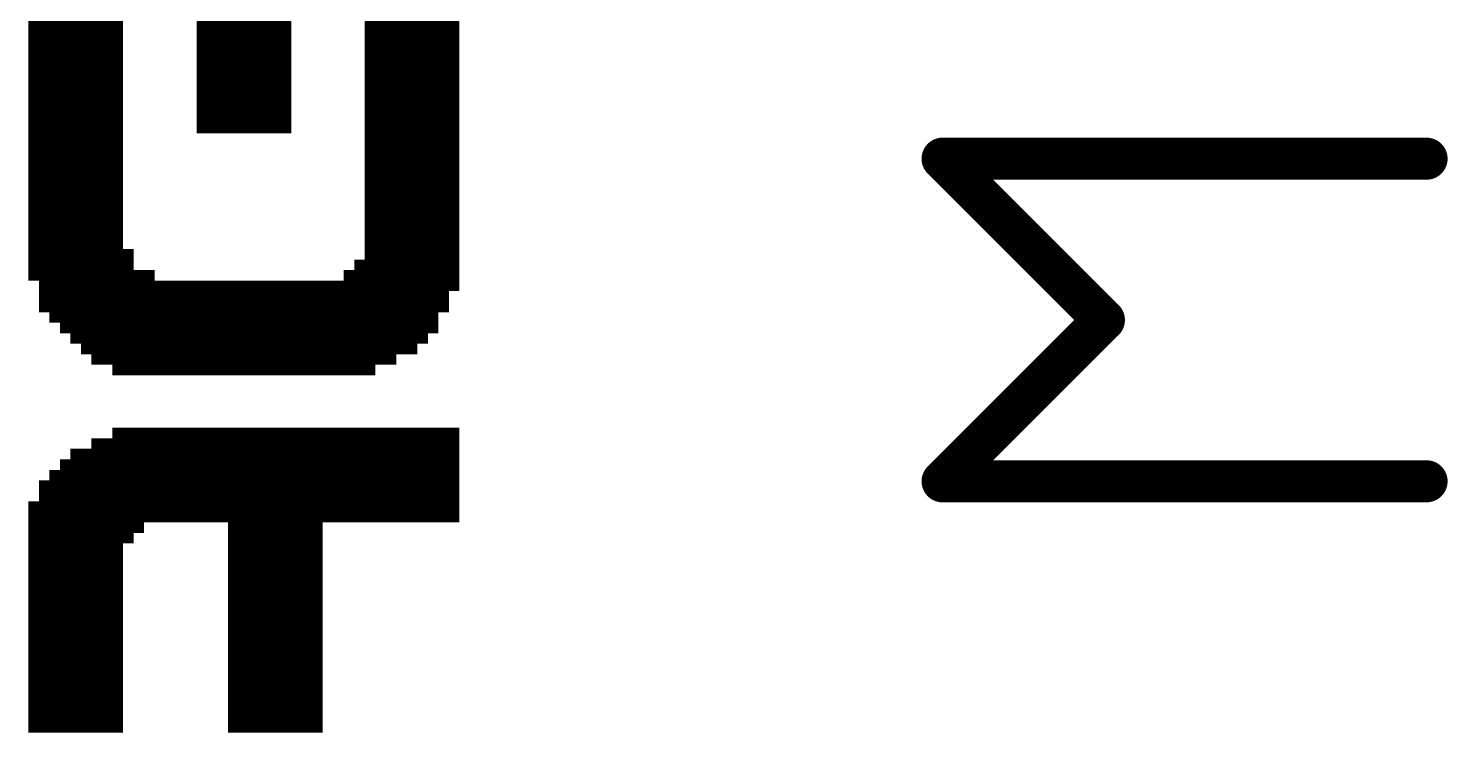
# Model space of a CAD drawing. Extents: x -15 to 107, y -79 to 1.
# Drawn here: x -11.43 to -8.001, y -23.571 to -21.869 of the extents above; entities that cross this region are included whole.
import ezdxf

# ---------------------------------------------------------------- set-up
doc = ezdxf.new("R2010")
doc.units = 0
doc.layers.add('21', color=253, linetype='CONTINUOUS')
doc.layers.add('51', color=253, linetype='CONTINUOUS')

# ---------------------------------------------------------------- blocks, each defined once
blk = doc.blocks.new('RECT')
blk.add_solid([(-0.5, -0.5), (0.5, -0.5), (-0.5, 0.5), (0.5, 0.5)])

msp = doc.modelspace()

# ---------------------------------------------------------------- linework, layer by layer
at = {"layer": '51', "const_width": 0.1016}
for points in [[(-8.8314, -22.5741), (-9.2212, -22.1843)], [(-9.2212, -22.1843), (-8.0518, -22.1843)], [(-9.2212, -22.9639), (-8.8314, -22.5741)], [(-8.0518, -22.9639), (-9.2212, -22.9639)]]:
    msp.add_lwpolyline(points, dxfattribs=at)
at = {"layer": '51', "const_width": 0.0508}
for points in [[(-9.2032, -22.1664, 1), (-9.2392, -22.2023)], [(-9.2212, -22.1589, 1), (-9.2212, -22.2097)], [(-8.0518, -22.2097, 1), (-8.0518, -22.1589)], [(-8.8134, -22.5921, 1), (-8.8494, -22.5562)], [(-8.8494, -22.5921, 1), (-8.8134, -22.5562)], [(-9.2212, -22.9385, 1), (-9.2212, -22.9893)], [(-9.2392, -22.946, 1), (-9.2032, -22.9819)], [(-8.0518, -22.9893, 1), (-8.0518, -22.9385)]]:
    msp.add_lwpolyline(points, format="xyb", dxfattribs=at)

# ---------------------------------------------------------------- block references
at = {"layer": '21', "xscale": 0.0254, "yscale": 0.0254, "rotation": 90}
for p in [(-11.4173, -21.8567), (-11.4173, -21.8821), (-11.3919, -21.8567), (-11.3919, -21.8821), (-11.3665, -21.8567), (-11.3665, -21.8821), (-11.3411, -21.8567), (-11.3411, -21.8821), (-11.3157, -21.8567), (-11.3157, -21.8821), (-11.2903, -21.8567), (-11.2903, -21.8821), (-11.2649, -21.8567), (-11.2649, -21.8821), (-11.2395, -21.8567), (-11.2395, -21.8821), (-11.2141, -21.8567), (-11.2141, -21.8821), (-11.0109, -21.8567), (-11.0109, -21.8821), (-10.9855, -21.8567), (-10.9855, -21.8821), (-10.9601, -21.8567), (-10.9601, -21.8821), (-10.9347, -21.8567), (-10.9347, -21.8821), (-10.9093, -21.8567), (-10.9093, -21.8821), (-10.8839, -21.8567), (-10.8839, -21.8821), (-10.8585, -21.8567), (-10.8585, -21.8821), (-10.8331, -21.8567), (-10.8331, -21.8821), (-10.8077, -21.8567), (-10.8077, -21.8821), (-10.6045, -21.8567), (-10.6045, -21.8821), (-10.5791, -21.8567), (-10.5791, -21.8821), (-10.5537, -21.8567), (-10.5537, -21.8821), (-10.5283, -21.8567), (-10.5283, -21.8821), (-10.5029, -21.8567), (-10.5029, -21.8821), (-10.4775, -21.8567), (-10.4775, -21.8821), (-10.4521, -21.8567), (-10.4521, -21.8821), (-10.4267, -21.8567), (-10.4267, -21.8821), (-10.4013, -21.8567), (-10.4013, -21.8821), (-11.4173, -21.9075), (-11.3919, -21.9075), (-11.3665, -21.9075), (-11.3411, -21.9075), (-11.3157, -21.9075), (-11.2903, -21.9075), (-11.2649, -21.9075), (-11.2395, -21.9075), (-11.2141, -21.9075), (-11.0109, -21.9075), (-10.9855, -21.9075), (-10.9601, -21.9075), (-10.9347, -21.9075), (-10.9093, -21.9075), (-10.8839, -21.9075), (-10.8585, -21.9075), (-10.8331, -21.9075), (-10.8077, -21.9075), (-10.6045, -21.9075), (-10.5791, -21.9075), (-10.5537, -21.9075), (-10.5283, -21.9075), (-10.5029, -21.9075), (-10.4775, -21.9075), (-10.4521, -21.9075), (-10.4267, -21.9075), (-10.4013, -21.9075), (-11.4173, -21.9329), (-11.4173, -21.9583), (-11.3919, -21.9329), (-11.3919, -21.9583), (-11.3665, -21.9329), (-11.3665, -21.9583), (-11.3411, -21.9329), (-11.3411, -21.9583), (-11.3157, -21.9329), (-11.3157, -21.9583), (-11.2903, -21.9329), (-11.2903, -21.9583), (-11.2649, -21.9329), (-11.2649, -21.9583), (-11.2395, -21.9329), (-11.2395, -21.9583), (-11.2141, -21.9329), (-11.2141, -21.9583), (-11.0109, -21.9329), (-11.0109, -21.9583), (-10.9855, -21.9329), (-10.9855, -21.9583), (-10.9601, -21.9329), (-10.9601, -21.9583), (-10.9347, -21.9329), (-10.9347, -21.9583), (-10.9093, -21.9329), (-10.9093, -21.9583), (-10.8839, -21.9329), (-10.8839, -21.9583), (-10.8585, -21.9329), (-10.8585, -21.9583), (-10.8331, -21.9329), (-10.8331, -21.9583), (-10.8077, -21.9329), (-10.8077, -21.9583), (-10.6045, -21.9329), (-10.6045, -21.9583), (-10.5791, -21.9329), (-10.5791, -21.9583), (-10.5537, -21.9329), (-10.5537, -21.9583), (-10.5283, -21.9329), (-10.5283, -21.9583), (-10.5029, -21.9329), (-10.5029, -21.9583), (-10.4775, -21.9329), (-10.4775, -21.9583), (-10.4521, -21.9329), (-10.4521, -21.9583), (-10.4267, -21.9329), (-10.4267, -21.9583), (-10.4013, -21.9329), (-10.4013, -21.9583), (-11.4173, -21.9837), (-11.3919, -21.9837), (-11.3665, -21.9837), (-11.3411, -21.9837), (-11.3157, -21.9837), (-11.2903, -21.9837), (-11.2649, -21.9837), (-11.2395, -21.9837), (-11.2141, -21.9837), (-11.0109, -21.9837), (-10.9855, -21.9837), (-10.9601, -21.9837), (-10.9347, -21.9837), (-10.9093, -21.9837), (-10.8839, -21.9837), (-10.8585, -21.9837), (-10.8331, -21.9837), (-10.8077, -21.9837), (-10.6045, -21.9837), (-10.5791, -21.9837), (-10.5537, -21.9837), (-10.5283, -21.9837), (-10.5029, -21.9837), (-10.4775, -21.9837), (-10.4521, -21.9837), (-10.4267, -21.9837), (-10.4013, -21.9837), (-11.4173, -22.0091), (-11.3919, -22.0091), (-11.3665, -22.0091), (-11.3411, -22.0091), (-11.3157, -22.0091), (-11.2903, -22.0091), (-11.2649, -22.0091), (-11.2395, -22.0091), (-11.2141, -22.0091), (-11.0109, -22.0091), (-10.9855, -22.0091), (-10.9601, -22.0091), (-10.9347, -22.0091), (-10.9093, -22.0091), (-10.8839, -22.0091), (-10.8585, -22.0091), (-10.8331, -22.0091), (-10.8077, -22.0091), (-10.6045, -22.0091), (-10.5791, -22.0091), (-10.5537, -22.0091), (-10.5283, -22.0091), (-10.5029, -22.0091), (-10.4775, -22.0091), (-10.4521, -22.0091), (-10.4267, -22.0091), (-10.4013, -22.0091), (-11.4173, -22.0345), (-11.4173, -22.0599), (-11.3919, -22.0345), (-11.3919, -22.0599), (-11.3665, -22.0345), (-11.3665, -22.0599), (-11.3411, -22.0345), (-11.3411, -22.0599), (-11.3157, -22.0345), (-11.3157, -22.0599), (-11.2903, -22.0345), (-11.2903, -22.0599), (-11.2649, -22.0345), (-11.2649, -22.0599), (-11.2395, -22.0345), (-11.2395, -22.0599), (-11.2141, -22.0345), (-11.2141, -22.0599), (-11.0109, -22.0345), (-11.0109, -22.0599), (-10.9855, -22.0345), (-10.9855, -22.0599), (-10.9601, -22.0345), (-10.9601, -22.0599), (-10.9347, -22.0345), (-10.9347, -22.0599), (-10.9093, -22.0345), (-10.9093, -22.0599), (-10.8839, -22.0345), (-10.8839, -22.0599), (-10.8585, -22.0345), (-10.8585, -22.0599), (-10.8331, -22.0345), (-10.8331, -22.0599), (-10.8077, -22.0345), (-10.8077, -22.0599), (-10.6045, -22.0345), (-10.6045, -22.0599), (-10.5791, -22.0345), (-10.5791, -22.0599), (-10.5537, -22.0345), (-10.5537, -22.0599), (-10.5283, -22.0345), (-10.5283, -22.0599), (-10.5029, -22.0345), (-10.5029, -22.0599), (-10.4775, -22.0345), (-10.4775, -22.0599), (-10.4521, -22.0345), (-10.4521, -22.0599), (-10.4267, -22.0345), (-10.4267, -22.0599), (-10.4013, -22.0345), (-10.4013, -22.0599), (-11.4173, -22.0853), (-11.3919, -22.0853), (-11.3665, -22.0853), (-11.3411, -22.0853), (-11.3157, -22.0853), (-11.2903, -22.0853), (-11.2649, -22.0853), (-11.2395, -22.0853), (-11.2141, -22.0853), (-11.0109, -22.0853), (-10.9855, -22.0853), (-10.9601, -22.0853), (-10.9347, -22.0853), (-10.9093, -22.0853), (-10.8839, -22.0853), (-10.8585, -22.0853), (-10.8331, -22.0853), (-10.8077, -22.0853), (-10.6045, -22.0853), (-10.5791, -22.0853), (-10.5537, -22.0853), (-10.5283, -22.0853), (-10.5029, -22.0853), (-10.4775, -22.0853), (-10.4521, -22.0853), (-10.4267, -22.0853), (-10.4013, -22.0853), (-11.4173, -22.1107), (-11.3919, -22.1107), (-11.3665, -22.1107), (-11.3411, -22.1107), (-11.3157, -22.1107), (-11.2903, -22.1107), (-11.2649, -22.1107), (-11.2395, -22.1107), (-11.2141, -22.1107), (-11.0109, -22.1107), (-10.9855, -22.1107), (-10.9601, -22.1107), (-10.9347, -22.1107), (-10.9093, -22.1107), (-10.8839, -22.1107), (-10.8585, -22.1107), (-10.8331, -22.1107), (-10.8077, -22.1107), (-10.6045, -22.1107), (-10.5791, -22.1107), (-10.5537, -22.1107), (-10.5283, -22.1107), (-10.5029, -22.1107), (-10.4775, -22.1107), (-10.4521, -22.1107), (-10.4267, -22.1107), (-10.4013, -22.1107), (-11.4173, -22.1361), (-11.4173, -22.1615), (-11.3919, -22.1361), (-11.3919, -22.1615), (-11.3665, -22.1361), (-11.3665, -22.1615), (-11.3411, -22.1361), (-11.3411, -22.1615), (-11.3157, -22.1361), (-11.3157, -22.1615), (-11.2903, -22.1361), (-11.2903, -22.1615), (-11.2649, -22.1361), (-11.2649, -22.1615), (-11.2395, -22.1361), (-11.2395, -22.1615), (-11.2141, -22.1361), (-11.2141, -22.1615), (-10.6045, -22.1361), (-10.6045, -22.1615), (-10.5791, -22.1361), (-10.5791, -22.1615), (-10.5537, -22.1361), (-10.5537, -22.1615), (-10.5283, -22.1361), (-10.5283, -22.1615), (-10.5029, -22.1361), (-10.5029, -22.1615), (-10.4775, -22.1361), (-10.4775, -22.1615), (-10.4521, -22.1361), (-10.4521, -22.1615), (-10.4267, -22.1361), (-10.4267, -22.1615), (-10.4013, -22.1361), (-10.4013, -22.1615), (-11.4173, -22.1869), (-11.3919, -22.1869), (-11.3665, -22.1869), (-11.3411, -22.1869), (-11.3157, -22.1869), (-11.2903, -22.1869), (-11.2649, -22.1869), (-11.2395, -22.1869), (-11.2141, -22.1869), (-10.6045, -22.1869), (-10.5791, -22.1869), (-10.5537, -22.1869), (-10.5283, -22.1869), (-10.5029, -22.1869), (-10.4775, -22.1869), (-10.4521, -22.1869), (-10.4267, -22.1869), (-10.4013, -22.1869), (-11.4173, -22.2123), (-11.3919, -22.2123), (-11.3665, -22.2123), (-11.3411, -22.2123), (-11.3157, -22.2123), (-11.2903, -22.2123), (-11.2649, -22.2123), (-11.2395, -22.2123), (-11.2141, -22.2123), (-10.6045, -22.2123), (-10.5791, -22.2123), (-10.5537, -22.2123), (-10.5283, -22.2123), (-10.5029, -22.2123), (-10.4775, -22.2123), (-10.4521, -22.2123), (-10.4267, -22.2123), (-10.4013, -22.2123), (-11.4173, -22.2377), (-11.4173, -22.2631), (-11.3919, -22.2377), (-11.3919, -22.2631), (-11.3665, -22.2377), (-11.3665, -22.2631), (-11.3411, -22.2377), (-11.3411, -22.2631), (-11.3157, -22.2377), (-11.3157, -22.2631), (-11.2903, -22.2377), (-11.2903, -22.2631), (-11.2649, -22.2377), (-11.2649, -22.2631), (-11.2395, -22.2377), (-11.2395, -22.2631), (-11.2141, -22.2377), (-11.2141, -22.2631), (-10.6045, -22.2377), (-10.6045, -22.2631), (-10.5791, -22.2377), (-10.5791, -22.2631), (-10.5537, -22.2377), (-10.5537, -22.2631), (-10.5283, -22.2377), (-10.5283, -22.2631), (-10.5029, -22.2377), (-10.5029, -22.2631), (-10.4775, -22.2377), (-10.4775, -22.2631), (-10.4521, -22.2377), (-10.4521, -22.2631), (-10.4267, -22.2377), (-10.4267, -22.2631), (-10.4013, -22.2377), (-10.4013, -22.2631), (-11.4173, -22.2885), (-11.3919, -22.2885), (-11.3665, -22.2885), (-11.3411, -22.2885), (-11.3157, -22.2885), (-11.2903, -22.2885), (-11.2649, -22.2885), (-11.2395, -22.2885), (-11.2141, -22.2885), (-10.6045, -22.2885), (-10.5791, -22.2885), (-10.5537, -22.2885), (-10.5283, -22.2885), (-10.5029, -22.2885), (-10.4775, -22.2885), (-10.4521, -22.2885), (-10.4267, -22.2885), (-10.4013, -22.2885), (-11.4173, -22.3139), (-11.3919, -22.3139), (-11.3665, -22.3139), (-11.3411, -22.3139), (-11.3157, -22.3139), (-11.2903, -22.3139), (-11.2649, -22.3139), (-11.2395, -22.3139), (-11.2141, -22.3139), (-10.6045, -22.3139), (-10.5791, -22.3139), (-10.5537, -22.3139), (-10.5283, -22.3139), (-10.5029, -22.3139), (-10.4775, -22.3139), (-10.4521, -22.3139), (-10.4267, -22.3139), (-10.4013, -22.3139), (-11.4173, -22.3393), (-11.4173, -22.3647), (-11.3919, -22.3393), (-11.3919, -22.3647), (-11.3665, -22.3393), (-11.3665, -22.3647), (-11.3411, -22.3393), (-11.3411, -22.3647), (-11.3157, -22.3393), (-11.3157, -22.3647), (-11.2903, -22.3393), (-11.2903, -22.3647), (-11.2649, -22.3393), (-11.2649, -22.3647), (-11.2395, -22.3393), (-11.2395, -22.3647), (-11.2141, -22.3393), (-11.2141, -22.3647), (-10.6045, -22.3393), (-10.6045, -22.3647), (-10.5791, -22.3393), (-10.5791, -22.3647), (-10.5537, -22.3393), (-10.5537, -22.3647), (-10.5283, -22.3393), (-10.5283, -22.3647), (-10.5029, -22.3393), (-10.5029, -22.3647), (-10.4775, -22.3393), (-10.4775, -22.3647), (-10.4521, -22.3393), (-10.4521, -22.3647), (-10.4267, -22.3393), (-10.4267, -22.3647), (-10.4013, -22.3393), (-10.4013, -22.3647), (-11.4173, -22.3901), (-11.3919, -22.3901), (-11.3665, -22.3901), (-11.3411, -22.3901), (-11.3157, -22.3901), (-11.2903, -22.3901), (-11.2649, -22.3901), (-11.2395, -22.3901), (-11.2141, -22.3901), (-10.6045, -22.3901), (-10.5791, -22.3901), (-10.5537, -22.3901), (-10.5283, -22.3901), (-10.5029, -22.3901), (-10.4775, -22.3901), (-10.4521, -22.3901), (-10.4267, -22.3901), (-10.4013, -22.3901), (-11.4173, -22.4155), (-11.3919, -22.4155), (-11.3665, -22.4155), (-11.3411, -22.4155), (-11.3157, -22.4155), (-11.2903, -22.4155), (-11.2649, -22.4155), (-11.2395, -22.4155), (-11.2141, -22.4155), (-11.1887, -22.4155), (-10.6045, -22.4155), (-10.5791, -22.4155), (-10.5537, -22.4155), (-10.5283, -22.4155), (-10.5029, -22.4155), (-10.4775, -22.4155), (-10.4521, -22.4155), (-10.4267, -22.4155), (-10.4013, -22.4155), (-11.4173, -22.4409), (-11.4173, -22.4663), (-11.3919, -22.4409), (-11.3919, -22.4663), (-11.3665, -22.4409), (-11.3665, -22.4663), (-11.3411, -22.4409), (-11.3411, -22.4663), (-11.3157, -22.4409), (-11.3157, -22.4663), (-11.2903, -22.4409), (-11.2903, -22.4663), (-11.2649, -22.4409), (-11.2649, -22.4663), (-11.2395, -22.4409), (-11.2395, -22.4663), (-11.2141, -22.4409), (-11.2141, -22.4663), (-11.1887, -22.4409), (-11.1887, -22.4663), (-11.1633, -22.4663), (-11.1379, -22.4663), (-10.6553, -22.4663), (-10.6299, -22.4409), (-10.6299, -22.4663), (-10.6045, -22.4409), (-10.6045, -22.4663), (-10.5791, -22.4409), (-10.5791, -22.4663), (-10.5537, -22.4409), (-10.5537, -22.4663), (-10.5283, -22.4409), (-10.5283, -22.4663), (-10.5029, -22.4409), (-10.5029, -22.4663), (-10.4775, -22.4409), (-10.4775, -22.4663), (-10.4521, -22.4409), (-10.4521, -22.4663), (-10.4267, -22.4409), (-10.4267, -22.4663), (-10.4013, -22.4409), (-10.4013, -22.4663), (-11.3919, -22.4917), (-11.3665, -22.4917), (-11.3411, -22.4917), (-11.3157, -22.4917), (-11.2903, -22.4917), (-11.2649, -22.4917), (-11.2395, -22.4917), (-11.2141, -22.4917), (-11.1887, -22.4917), (-11.1633, -22.4917), (-11.1379, -22.4917), (-11.1125, -22.4917), (-11.0871, -22.4917), (-11.0617, -22.4917), (-11.0363, -22.4917), (-11.0109, -22.4917), (-10.9855, -22.4917), (-10.9601, -22.4917), (-10.9347, -22.4917), (-10.9093, -22.4917), (-10.8839, -22.4917), (-10.8585, -22.4917), (-10.8331, -22.4917), (-10.8077, -22.4917), (-10.7823, -22.4917), (-10.7569, -22.4917), (-10.7315, -22.4917), (-10.7061, -22.4917), (-10.6807, -22.4917), (-10.6553, -22.4917), (-10.6299, -22.4917), (-10.6045, -22.4917), (-10.5791, -22.4917), (-10.5537, -22.4917), (-10.5283, -22.4917), (-10.5029, -22.4917), (-10.4775, -22.4917), (-10.4521, -22.4917), (-10.4267, -22.4917), (-10.4013, -22.4917), (-11.3919, -22.5171), (-11.3665, -22.5171), (-11.3411, -22.5171), (-11.3157, -22.5171), (-11.2903, -22.5171), (-11.2649, -22.5171), (-11.2395, -22.5171), (-11.2141, -22.5171), (-11.1887, -22.5171), (-11.1633, -22.5171), (-11.1379, -22.5171), (-11.1125, -22.5171), (-11.0871, -22.5171), (-11.0617, -22.5171), (-11.0363, -22.5171), (-11.0109, -22.5171), (-10.9855, -22.5171), (-10.9601, -22.5171), (-10.9347, -22.5171), (-10.9093, -22.5171), (-10.8839, -22.5171), (-10.8585, -22.5171), (-10.8331, -22.5171), (-10.8077, -22.5171), (-10.7823, -22.5171), (-10.7569, -22.5171), (-10.7315, -22.5171), (-10.7061, -22.5171), (-10.6807, -22.5171), (-10.6553, -22.5171), (-10.6299, -22.5171), (-10.6045, -22.5171), (-10.5791, -22.5171), (-10.5537, -22.5171), (-10.5283, -22.5171), (-10.5029, -22.5171), (-10.4775, -22.5171), (-10.4521, -22.5171), (-10.4267, -22.5171), (-11.3919, -22.5425), (-11.3665, -22.5425), (-11.3665, -22.5679), (-11.3411, -22.5425), (-11.3411, -22.5679), (-11.3157, -22.5425), (-11.3157, -22.5679), (-11.2903, -22.5425), (-11.2903, -22.5679), (-11.2649, -22.5425), (-11.2649, -22.5679), (-11.2395, -22.5425), (-11.2395, -22.5679), (-11.2141, -22.5425), (-11.2141, -22.5679), (-11.1887, -22.5425), (-11.1887, -22.5679), (-11.1633, -22.5425), (-11.1633, -22.5679), (-11.1379, -22.5425), (-11.1379, -22.5679), (-11.1125, -22.5425), (-11.1125, -22.5679), (-11.0871, -22.5425), (-11.0871, -22.5679), (-11.0617, -22.5425), (-11.0617, -22.5679), (-11.0363, -22.5425), (-11.0363, -22.5679), (-11.0109, -22.5425), (-11.0109, -22.5679), (-10.9855, -22.5425), (-10.9855, -22.5679), (-10.9601, -22.5425), (-10.9601, -22.5679), (-10.9347, -22.5425), (-10.9347, -22.5679), (-10.9093, -22.5425), (-10.9093, -22.5679), (-10.8839, -22.5425), (-10.8839, -22.5679), (-10.8585, -22.5425), (-10.8585, -22.5679), (-10.8331, -22.5425), (-10.8331, -22.5679), (-10.8077, -22.5425), (-10.8077, -22.5679), (-10.7823, -22.5425), (-10.7823, -22.5679), (-10.7569, -22.5425), (-10.7569, -22.5679), (-10.7315, -22.5425), (-10.7315, -22.5679), (-10.7061, -22.5425), (-10.7061, -22.5679), (-10.6807, -22.5425), (-10.6807, -22.5679), (-10.6553, -22.5425), (-10.6553, -22.5679), (-10.6299, -22.5425), (-10.6299, -22.5679), (-10.6045, -22.5425), (-10.6045, -22.5679), (-10.5791, -22.5425), (-10.5791, -22.5679), (-10.5537, -22.5425), (-10.5537, -22.5679), (-10.5283, -22.5425), (-10.5283, -22.5679), (-10.5029, -22.5425), (-10.5029, -22.5679), (-10.4775, -22.5425), (-10.4775, -22.5679), (-10.4521, -22.5425), (-10.4521, -22.5679), (-10.4267, -22.5425), (-11.3411, -22.5933), (-11.3157, -22.5933), (-11.2903, -22.5933), (-11.2649, -22.5933), (-11.2395, -22.5933), (-11.2141, -22.5933), (-11.1887, -22.5933), (-11.1633, -22.5933), (-11.1379, -22.5933), (-11.1125, -22.5933), (-11.0871, -22.5933), (-11.0617, -22.5933), (-11.0363, -22.5933), (-11.0109, -22.5933), (-10.9855, -22.5933), (-10.9601, -22.5933), (-10.9347, -22.5933), (-10.9093, -22.5933), (-10.8839, -22.5933), (-10.8585, -22.5933), (-10.8331, -22.5933), (-10.8077, -22.5933), (-10.7823, -22.5933), (-10.7569, -22.5933), (-10.7315, -22.5933), (-10.7061, -22.5933), (-10.6807, -22.5933), (-10.6553, -22.5933), (-10.6299, -22.5933), (-10.6045, -22.5933), (-10.5791, -22.5933), (-10.5537, -22.5933), (-10.5283, -22.5933), (-10.5029, -22.5933), (-10.4775, -22.5933), (-10.4521, -22.5933), (-11.3157, -22.6187), (-11.2903, -22.6187), (-11.2649, -22.6187), (-11.2395, -22.6187), (-11.2141, -22.6187), (-11.1887, -22.6187), (-11.1633, -22.6187), (-11.1379, -22.6187), (-11.1125, -22.6187), (-11.0871, -22.6187), (-11.0617, -22.6187), (-11.0363, -22.6187), (-11.0109, -22.6187), (-10.9855, -22.6187), (-10.9601, -22.6187), (-10.9347, -22.6187), (-10.9093, -22.6187), (-10.8839, -22.6187), (-10.8585, -22.6187), (-10.8331, -22.6187), (-10.8077, -22.6187), (-10.7823, -22.6187), (-10.7569, -22.6187), (-10.7315, -22.6187), (-10.7061, -22.6187), (-10.6807, -22.6187), (-10.6553, -22.6187), (-10.6299, -22.6187), (-10.6045, -22.6187), (-10.5791, -22.6187), (-10.5537, -22.6187), (-10.5283, -22.6187), (-10.5029, -22.6187), (-10.4775, -22.6187), (-11.2903, -22.6441), (-11.2649, -22.6441), (-11.2649, -22.6695), (-11.2395, -22.6441), (-11.2395, -22.6695), (-11.2141, -22.6441), (-11.2141, -22.6695), (-11.1887, -22.6441), (-11.1887, -22.6695), (-11.1633, -22.6441), (-11.1633, -22.6695), (-11.1379, -22.6441), (-11.1379, -22.6695), (-11.1125, -22.6441), (-11.1125, -22.6695), (-11.0871, -22.6441), (-11.0871, -22.6695), (-11.0617, -22.6441), (-11.0617, -22.6695), (-11.0363, -22.6441), (-11.0363, -22.6695), (-11.0109, -22.6441), (-11.0109, -22.6695), (-10.9855, -22.6441), (-10.9855, -22.6695), (-10.9601, -22.6441), (-10.9601, -22.6695), (-10.9347, -22.6441), (-10.9347, -22.6695), (-10.9093, -22.6441), (-10.9093, -22.6695), (-10.8839, -22.6441), (-10.8839, -22.6695), (-10.8585, -22.6441), (-10.8585, -22.6695), (-10.8331, -22.6441), (-10.8331, -22.6695), (-10.8077, -22.6441), (-10.8077, -22.6695), (-10.7823, -22.6441), (-10.7823, -22.6695), (-10.7569, -22.6441), (-10.7569, -22.6695), (-10.7315, -22.6441), (-10.7315, -22.6695), (-10.7061, -22.6441), (-10.7061, -22.6695), (-10.6807, -22.6441), (-10.6807, -22.6695), (-10.6553, -22.6441), (-10.6553, -22.6695), (-10.6299, -22.6441), (-10.6299, -22.6695), (-10.6045, -22.6441), (-10.6045, -22.6695), (-10.5791, -22.6441), (-10.5791, -22.6695), (-10.5537, -22.6441), (-10.5537, -22.6695), (-10.5283, -22.6441), (-10.5029, -22.6441), (-11.2141, -22.6949), (-11.1887, -22.6949), (-11.1633, -22.6949), (-11.1379, -22.6949), (-11.1125, -22.6949), (-11.0871, -22.6949), (-11.0617, -22.6949), (-11.0363, -22.6949), (-11.0109, -22.6949), (-10.9855, -22.6949), (-10.9601, -22.6949), (-10.9347, -22.6949), (-10.9093, -22.6949), (-10.8839, -22.6949), (-10.8585, -22.6949), (-10.8331, -22.6949), (-10.8077, -22.6949), (-10.7823, -22.6949), (-10.7569, -22.6949), (-10.7315, -22.6949), (-10.7061, -22.6949), (-10.6807, -22.6949), (-10.6553, -22.6949), (-10.6299, -22.6949), (-10.6045, -22.6949), (-11.2141, -22.8473), (-11.1887, -22.8473), (-11.1633, -22.8473), (-11.1379, -22.8473), (-11.1125, -22.8473), (-11.0871, -22.8473), (-11.0617, -22.8473), (-11.0363, -22.8473), (-11.0109, -22.8473), (-10.9855, -22.8473), (-10.9601, -22.8473), (-10.9347, -22.8473), (-10.9093, -22.8473), (-10.8839, -22.8473), (-10.8585, -22.8473), (-10.8331, -22.8473), (-10.8077, -22.8473), (-10.7823, -22.8473), (-10.7569, -22.8473), (-10.7315, -22.8473), (-10.7061, -22.8473), (-10.6807, -22.8473), (-10.6553, -22.8473), (-10.6299, -22.8473), (-10.6045, -22.8473), (-10.5791, -22.8473), (-10.5537, -22.8473), (-10.5283, -22.8473), (-10.5029, -22.8473), (-10.4775, -22.8473), (-10.4521, -22.8473), (-10.4267, -22.8473), (-10.4013, -22.8473), (-11.2649, -22.8727), (-11.2395, -22.8727), (-11.2141, -22.8727), (-11.1887, -22.8727), (-11.1633, -22.8727), (-11.1379, -22.8727), (-11.1125, -22.8727), (-11.0871, -22.8727), (-11.0617, -22.8727), (-11.0363, -22.8727), (-11.0109, -22.8727), (-10.9855, -22.8727), (-10.9601, -22.8727), (-10.9347, -22.8727), (-10.9093, -22.8727), (-10.8839, -22.8727), (-10.8585, -22.8727), (-10.8331, -22.8727), (-10.8077, -22.8727), (-10.7823, -22.8727), (-10.7569, -22.8727), (-10.7315, -22.8727), (-10.7061, -22.8727), (-10.6807, -22.8727), (-10.6553, -22.8727), (-10.6299, -22.8727), (-10.6045, -22.8727), (-10.5791, -22.8727), (-10.5537, -22.8727), (-10.5283, -22.8727), (-10.5029, -22.8727), (-10.4775, -22.8727), (-10.4521, -22.8727), (-10.4267, -22.8727), (-10.4013, -22.8727), (-11.3157, -22.8981), (-11.2903, -22.8981), (-11.2649, -22.8981), (-11.2395, -22.8981), (-11.2141, -22.8981), (-11.1887, -22.8981), (-11.1633, -22.8981), (-11.1379, -22.8981), (-11.1125, -22.8981), (-11.0871, -22.8981), (-11.0617, -22.8981), (-11.0363, -22.8981), (-11.0109, -22.8981), (-10.9855, -22.8981), (-10.9601, -22.8981), (-10.9347, -22.8981), (-10.9093, -22.8981), (-10.8839, -22.8981), (-10.8585, -22.8981), (-10.8331, -22.8981), (-10.8077, -22.8981), (-10.7823, -22.8981), (-10.7569, -22.8981), (-10.7315, -22.8981), (-10.7061, -22.8981), (-10.6807, -22.8981), (-10.6553, -22.8981), (-10.6299, -22.8981), (-10.6045, -22.8981), (-10.5791, -22.8981), (-10.5537, -22.8981), (-10.5283, -22.8981), (-10.5029, -22.8981), (-10.4775, -22.8981), (-10.4521, -22.8981), (-10.4267, -22.8981), (-10.4013, -22.8981), (-11.3665, -22.9489), (-11.3411, -22.9235), (-11.3411, -22.9489), (-11.3157, -22.9235), (-11.3157, -22.9489), (-11.2903, -22.9235), (-11.2903, -22.9489), (-11.2649, -22.9235), (-11.2649, -22.9489), (-11.2395, -22.9235), (-11.2395, -22.9489), (-11.2141, -22.9235), (-11.2141, -22.9489), (-11.1887, -22.9235), (-11.1887, -22.9489), (-11.1633, -22.9235), (-11.1633, -22.9489), (-11.1379, -22.9235), (-11.1379, -22.9489), (-11.1125, -22.9235), (-11.1125, -22.9489), (-11.0871, -22.9235), (-11.0871, -22.9489), (-11.0617, -22.9235), (-11.0617, -22.9489), (-11.0363, -22.9235), (-11.0363, -22.9489), (-11.0109, -22.9235), (-11.0109, -22.9489), (-10.9855, -22.9235), (-10.9855, -22.9489), (-10.9601, -22.9235), (-10.9601, -22.9489), (-10.9347, -22.9235), (-10.9347, -22.9489), (-10.9093, -22.9235), (-10.9093, -22.9489), (-10.8839, -22.9235), (-10.8839, -22.9489), (-10.8585, -22.9235), (-10.8585, -22.9489), (-10.8331, -22.9235), (-10.8331, -22.9489), (-10.8077, -22.9235), (-10.8077, -22.9489), (-10.7823, -22.9235), (-10.7823, -22.9489), (-10.7569, -22.9235), (-10.7569, -22.9489), (-10.7315, -22.9235), (-10.7315, -22.9489), (-10.7061, -22.9235), (-10.7061, -22.9489), (-10.6807, -22.9235), (-10.6807, -22.9489), (-10.6553, -22.9235), (-10.6553, -22.9489), (-10.6299, -22.9235), (-10.6299, -22.9489), (-10.6045, -22.9235), (-10.6045, -22.9489), (-10.5791, -22.9235), (-10.5791, -22.9489), (-10.5537, -22.9235), (-10.5537, -22.9489), (-10.5283, -22.9235), (-10.5283, -22.9489), (-10.5029, -22.9235), (-10.5029, -22.9489), (-10.4775, -22.9235), (-10.4775, -22.9489), (-10.4521, -22.9235), (-10.4521, -22.9489), (-10.4267, -22.9235), (-10.4267, -22.9489), (-10.4013, -22.9235), (-10.4013, -22.9489), (-11.3919, -22.9743), (-11.3665, -22.9743), (-11.3411, -22.9743), (-11.3157, -22.9743), (-11.2903, -22.9743), (-11.2649, -22.9743), (-11.2395, -22.9743), (-11.2141, -22.9743), (-11.1887, -22.9743), (-11.1633, -22.9743), (-11.1379, -22.9743), (-11.1125, -22.9743), (-11.0871, -22.9743), (-11.0617, -22.9743), (-11.0363, -22.9743), (-11.0109, -22.9743), (-10.9855, -22.9743), (-10.9601, -22.9743), (-10.9347, -22.9743), (-10.9093, -22.9743), (-10.8839, -22.9743), (-10.8585, -22.9743), (-10.8331, -22.9743), (-10.8077, -22.9743), (-10.7823, -22.9743), (-10.7569, -22.9743), (-10.7315, -22.9743), (-10.7061, -22.9743), (-10.6807, -22.9743), (-10.6553, -22.9743), (-10.6299, -22.9743), (-10.6045, -22.9743), (-10.5791, -22.9743), (-10.5537, -22.9743), (-10.5283, -22.9743), (-10.5029, -22.9743), (-10.4775, -22.9743), (-10.4521, -22.9743), (-10.4267, -22.9743), (-10.4013, -22.9743), (-11.3919, -22.9997), (-11.3665, -22.9997), (-11.3411, -22.9997), (-11.3157, -22.9997), (-11.2903, -22.9997), (-11.2649, -22.9997), (-11.2395, -22.9997), (-11.2141, -22.9997), (-11.1887, -22.9997), (-11.1633, -22.9997), (-11.1379, -22.9997), (-11.1125, -22.9997), (-11.0871, -22.9997), (-11.0617, -22.9997), (-11.0363, -22.9997), (-11.0109, -22.9997), (-10.9855, -22.9997), (-10.9601, -22.9997), (-10.9347, -22.9997), (-10.9093, -22.9997), (-10.8839, -22.9997), (-10.8585, -22.9997), (-10.8331, -22.9997), (-10.8077, -22.9997), (-10.7823, -22.9997), (-10.7569, -22.9997), (-10.7315, -22.9997), (-10.7061, -22.9997), (-10.6807, -22.9997), (-10.6553, -22.9997), (-10.6299, -22.9997), (-10.6045, -22.9997), (-10.5791, -22.9997), (-10.5537, -22.9997), (-10.5283, -22.9997), (-10.5029, -22.9997), (-10.4775, -22.9997), (-10.4521, -22.9997), (-10.4267, -22.9997), (-10.4013, -22.9997), (-11.4173, -23.0251), (-11.4173, -23.0505), (-11.3919, -23.0251), (-11.3919, -23.0505), (-11.3665, -23.0251), (-11.3665, -23.0505), (-11.3411, -23.0251), (-11.3411, -23.0505), (-11.3157, -23.0251), (-11.3157, -23.0505), (-11.2903, -23.0251), (-11.2903, -23.0505), (-11.2649, -23.0251), (-11.2649, -23.0505), (-11.2395, -23.0251), (-11.2395, -23.0505), (-11.2141, -23.0251), (-11.2141, -23.0505), (-11.1887, -23.0251), (-11.1887, -23.0505), (-11.1633, -23.0251), (-11.1633, -23.0505), (-11.1379, -23.0251), (-11.1379, -23.0505), (-11.1125, -23.0251), (-11.1125, -23.0505), (-11.0871, -23.0251), (-11.0871, -23.0505), (-11.0617, -23.0251), (-11.0617, -23.0505), (-11.0363, -23.0251), (-11.0363, -23.0505), (-11.0109, -23.0251), (-11.0109, -23.0505), (-10.9855, -23.0251), (-10.9855, -23.0505), (-10.9601, -23.0251), (-10.9601, -23.0505), (-10.9347, -23.0251), (-10.9347, -23.0505), (-10.9093, -23.0251), (-10.9093, -23.0505), (-10.8839, -23.0251), (-10.8839, -23.0505), (-10.8585, -23.0251), (-10.8585, -23.0505), (-10.8331, -23.0251), (-10.8331, -23.0505), (-10.8077, -23.0251), (-10.8077, -23.0505), (-10.7823, -23.0251), (-10.7823, -23.0505), (-10.7569, -23.0251), (-10.7569, -23.0505), (-10.7315, -23.0251), (-10.7315, -23.0505), (-10.7061, -23.0251), (-10.7061, -23.0505), (-10.6807, -23.0251), (-10.6807, -23.0505), (-10.6553, -23.0251), (-10.6553, -23.0505), (-10.6299, -23.0251), (-10.6299, -23.0505), (-10.6045, -23.0251), (-10.6045, -23.0505), (-10.5791, -23.0251), (-10.5791, -23.0505), (-10.5537, -23.0251), (-10.5537, -23.0505), (-10.5283, -23.0251), (-10.5283, -23.0505), (-10.5029, -23.0251), (-10.5029, -23.0505), (-10.4775, -23.0251), (-10.4775, -23.0505), (-10.4521, -23.0251), (-10.4521, -23.0505), (-10.4267, -23.0251), (-10.4267, -23.0505), (-10.4013, -23.0251), (-10.4013, -23.0505), (-11.4173, -23.0759), (-11.3919, -23.0759), (-11.3665, -23.0759), (-11.3411, -23.0759), (-11.3157, -23.0759), (-11.2903, -23.0759), (-11.2649, -23.0759), (-11.2395, -23.0759), (-11.2141, -23.0759), (-11.1887, -23.0759), (-11.1633, -23.0759), (-10.9347, -23.0759), (-10.9093, -23.0759), (-10.8839, -23.0759), (-10.8585, -23.0759), (-10.8331, -23.0759), (-10.8077, -23.0759), (-10.7823, -23.0759), (-10.7569, -23.0759), (-10.7315, -23.0759), (-11.4173, -23.1013), (-11.3919, -23.1013), (-11.3665, -23.1013), (-11.3411, -23.1013), (-11.3157, -23.1013), (-11.2903, -23.1013), (-11.2649, -23.1013), (-11.2395, -23.1013), (-11.2141, -23.1013), (-11.1887, -23.1013), (-10.9347, -23.1013), (-10.9093, -23.1013), (-10.8839, -23.1013), (-10.8585, -23.1013), (-10.8331, -23.1013), (-10.8077, -23.1013), (-10.7823, -23.1013), (-10.7569, -23.1013), (-10.7315, -23.1013), (-11.4173, -23.1267), (-11.4173, -23.1521), (-11.3919, -23.1267), (-11.3919, -23.1521), (-11.3665, -23.1267), (-11.3665, -23.1521), (-11.3411, -23.1267), (-11.3411, -23.1521), (-11.3157, -23.1267), (-11.3157, -23.1521), (-11.2903, -23.1267), (-11.2903, -23.1521), (-11.2649, -23.1267), (-11.2649, -23.1521), (-11.2395, -23.1267), (-11.2395, -23.1521), (-11.2141, -23.1267), (-11.2141, -23.1521), (-10.9347, -23.1267), (-10.9347, -23.1521), (-10.9093, -23.1267), (-10.9093, -23.1521), (-10.8839, -23.1267), (-10.8839, -23.1521), (-10.8585, -23.1267), (-10.8585, -23.1521), (-10.8331, -23.1267), (-10.8331, -23.1521), (-10.8077, -23.1267), (-10.8077, -23.1521), (-10.7823, -23.1267), (-10.7823, -23.1521), (-10.7569, -23.1267), (-10.7569, -23.1521), (-10.7315, -23.1267), (-10.7315, -23.1521), (-11.4173, -23.1775), (-11.3919, -23.1775), (-11.3665, -23.1775), (-11.3411, -23.1775), (-11.3157, -23.1775), (-11.2903, -23.1775), (-11.2649, -23.1775), (-11.2395, -23.1775), (-11.2141, -23.1775), (-10.9347, -23.1775), (-10.9093, -23.1775), (-10.8839, -23.1775), (-10.8585, -23.1775), (-10.8331, -23.1775), (-10.8077, -23.1775), (-10.7823, -23.1775), (-10.7569, -23.1775), (-10.7315, -23.1775), (-11.4173, -23.2029), (-11.3919, -23.2029), (-11.3665, -23.2029), (-11.3411, -23.2029), (-11.3157, -23.2029), (-11.2903, -23.2029), (-11.2649, -23.2029), (-11.2395, -23.2029), (-11.2141, -23.2029), (-10.9347, -23.2029), (-10.9093, -23.2029), (-10.8839, -23.2029), (-10.8585, -23.2029), (-10.8331, -23.2029), (-10.8077, -23.2029), (-10.7823, -23.2029), (-10.7569, -23.2029), (-10.7315, -23.2029), (-11.4173, -23.2283), (-11.4173, -23.2537), (-11.3919, -23.2283), (-11.3919, -23.2537), (-11.3665, -23.2283), (-11.3665, -23.2537), (-11.3411, -23.2283), (-11.3411, -23.2537), (-11.3157, -23.2283), (-11.3157, -23.2537), (-11.2903, -23.2283), (-11.2903, -23.2537), (-11.2649, -23.2283), (-11.2649, -23.2537), (-11.2395, -23.2283), (-11.2395, -23.2537), (-11.2141, -23.2283), (-11.2141, -23.2537), (-10.9347, -23.2283), (-10.9347, -23.2537), (-10.9093, -23.2283), (-10.9093, -23.2537), (-10.8839, -23.2283), (-10.8839, -23.2537), (-10.8585, -23.2283), (-10.8585, -23.2537), (-10.8331, -23.2283), (-10.8331, -23.2537), (-10.8077, -23.2283), (-10.8077, -23.2537), (-10.7823, -23.2283), (-10.7823, -23.2537), (-10.7569, -23.2283), (-10.7569, -23.2537), (-10.7315, -23.2283), (-10.7315, -23.2537), (-11.4173, -23.2791), (-11.3919, -23.2791), (-11.3665, -23.2791), (-11.3411, -23.2791), (-11.3157, -23.2791), (-11.2903, -23.2791), (-11.2649, -23.2791), (-11.2395, -23.2791), (-11.2141, -23.2791), (-10.9347, -23.2791), (-10.9093, -23.2791), (-10.8839, -23.2791), (-10.8585, -23.2791), (-10.8331, -23.2791), (-10.8077, -23.2791), (-10.7823, -23.2791), (-10.7569, -23.2791), (-10.7315, -23.2791), (-11.4173, -23.3045), (-11.4173, -23.3299), (-11.3919, -23.3045), (-11.3919, -23.3299), (-11.3665, -23.3045), (-11.3665, -23.3299), (-11.3411, -23.3045), (-11.3411, -23.3299), (-11.3157, -23.3045), (-11.3157, -23.3299), (-11.2903, -23.3045), (-11.2903, -23.3299), (-11.2649, -23.3045), (-11.2649, -23.3299), (-11.2395, -23.3045), (-11.2395, -23.3299), (-11.2141, -23.3045), (-11.2141, -23.3299), (-10.9347, -23.3045), (-10.9347, -23.3299), (-10.9093, -23.3045), (-10.9093, -23.3299), (-10.8839, -23.3045), (-10.8839, -23.3299), (-10.8585, -23.3045), (-10.8585, -23.3299), (-10.8331, -23.3045), (-10.8331, -23.3299), (-10.8077, -23.3045), (-10.8077, -23.3299), (-10.7823, -23.3045), (-10.7823, -23.3299), (-10.7569, -23.3045), (-10.7569, -23.3299), (-10.7315, -23.3045), (-10.7315, -23.3299), (-11.4173, -23.3553), (-11.3919, -23.3553), (-11.3665, -23.3553), (-11.3411, -23.3553), (-11.3157, -23.3553), (-11.2903, -23.3553), (-11.2649, -23.3553), (-11.2395, -23.3553), (-11.2141, -23.3553), (-10.9347, -23.3553), (-10.9093, -23.3553), (-10.8839, -23.3553), (-10.8585, -23.3553), (-10.8331, -23.3553), (-10.8077, -23.3553), (-10.7823, -23.3553), (-10.7569, -23.3553), (-10.7315, -23.3553), (-11.4173, -23.3807), (-11.3919, -23.3807), (-11.3665, -23.3807), (-11.3411, -23.3807), (-11.3157, -23.3807), (-11.2903, -23.3807), (-11.2649, -23.3807), (-11.2395, -23.3807), (-11.2141, -23.3807), (-10.9347, -23.3807), (-10.9093, -23.3807), (-10.8839, -23.3807), (-10.8585, -23.3807), (-10.8331, -23.3807), (-10.8077, -23.3807), (-10.7823, -23.3807), (-10.7569, -23.3807), (-10.7315, -23.3807), (-11.4173, -23.4061), (-11.4173, -23.4315), (-11.3919, -23.4061), (-11.3919, -23.4315), (-11.3665, -23.4061), (-11.3665, -23.4315), (-11.3411, -23.4061), (-11.3411, -23.4315), (-11.3157, -23.4061), (-11.3157, -23.4315), (-11.2903, -23.4061), (-11.2903, -23.4315), (-11.2649, -23.4061), (-11.2649, -23.4315), (-11.2395, -23.4061), (-11.2395, -23.4315), (-11.2141, -23.4061), (-11.2141, -23.4315), (-10.9347, -23.4061), (-10.9347, -23.4315), (-10.9093, -23.4061), (-10.9093, -23.4315), (-10.8839, -23.4061), (-10.8839, -23.4315), (-10.8585, -23.4061), (-10.8585, -23.4315), (-10.8331, -23.4061), (-10.8331, -23.4315), (-10.8077, -23.4061), (-10.8077, -23.4315), (-10.7823, -23.4061), (-10.7823, -23.4315), (-10.7569, -23.4061), (-10.7569, -23.4315), (-10.7315, -23.4061), (-10.7315, -23.4315), (-11.4173, -23.4569), (-11.3919, -23.4569), (-11.3665, -23.4569), (-11.3411, -23.4569), (-11.3157, -23.4569), (-11.2903, -23.4569), (-11.2649, -23.4569), (-11.2395, -23.4569), (-11.2141, -23.4569), (-10.9347, -23.4569), (-10.9093, -23.4569), (-10.8839, -23.4569), (-10.8585, -23.4569), (-10.8331, -23.4569), (-10.8077, -23.4569), (-10.7823, -23.4569), (-10.7569, -23.4569), (-10.7315, -23.4569), (-11.4173, -23.4823), (-11.3919, -23.4823), (-11.3665, -23.4823), (-11.3411, -23.4823), (-11.3157, -23.4823), (-11.2903, -23.4823), (-11.2649, -23.4823), (-11.2395, -23.4823), (-11.2141, -23.4823), (-10.9347, -23.4823), (-10.9093, -23.4823), (-10.8839, -23.4823), (-10.8585, -23.4823), (-10.8331, -23.4823), (-10.8077, -23.4823), (-10.7823, -23.4823), (-10.7569, -23.4823), (-10.7315, -23.4823), (-11.4173, -23.5077), (-11.4173, -23.5331), (-11.3919, -23.5077), (-11.3919, -23.5331), (-11.3665, -23.5077), (-11.3665, -23.5331), (-11.3411, -23.5077), (-11.3411, -23.5331), (-11.3157, -23.5077), (-11.3157, -23.5331), (-11.2903, -23.5077), (-11.2903, -23.5331), (-11.2649, -23.5077), (-11.2649, -23.5331), (-11.2395, -23.5077), (-11.2395, -23.5331), (-11.2141, -23.5077), (-11.2141, -23.5331), (-10.9347, -23.5077), (-10.9347, -23.5331), (-10.9093, -23.5077), (-10.9093, -23.5331), (-10.8839, -23.5077), (-10.8839, -23.5331), (-10.8585, -23.5077), (-10.8585, -23.5331), (-10.8331, -23.5077), (-10.8331, -23.5331), (-10.8077, -23.5077), (-10.8077, -23.5331), (-10.7823, -23.5077), (-10.7823, -23.5331), (-10.7569, -23.5077), (-10.7569, -23.5331), (-10.7315, -23.5077), (-10.7315, -23.5331), (-11.4173, -23.5585), (-11.3919, -23.5585), (-11.3665, -23.5585), (-11.3411, -23.5585), (-11.3157, -23.5585), (-11.2903, -23.5585), (-11.2649, -23.5585), (-11.2395, -23.5585), (-11.2141, -23.5585), (-10.9347, -23.5585), (-10.9093, -23.5585), (-10.8839, -23.5585), (-10.8585, -23.5585), (-10.8331, -23.5585), (-10.8077, -23.5585), (-10.7823, -23.5585), (-10.7569, -23.5585), (-10.7315, -23.5585)]:
    msp.add_blockref('RECT', p, dxfattribs=at)

doc.saveas('drawing.dxf')
